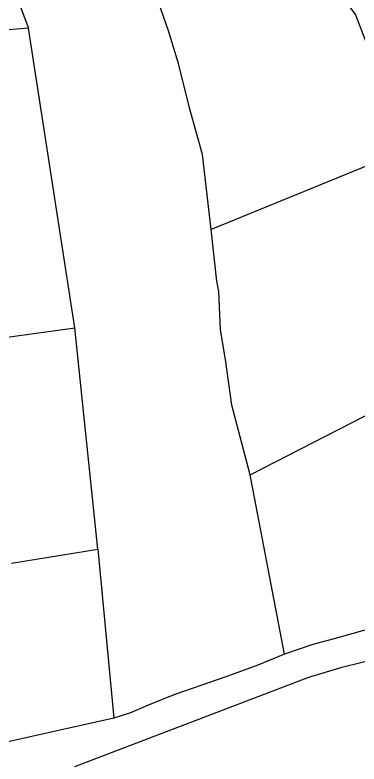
# Model space of a CAD drawing. Header units: millimetres. Extents: x 605783 to 626520, y 1302882 to 1324778.
# Drawn here: x 625852.2 to 626046.5, y 1324105.3 to 1324529 of the extents above; entities that cross this region are included whole.
import ezdxf

# ---------------------------------------------------------------- set-up
doc = ezdxf.new("R2010")
doc.units = ezdxf.units.MM
doc.layers.add('-2', color=1, linetype='Continuous')

msp = doc.modelspace()

# ---------------------------------------------------------------- linework, layer by layer
at = {"layer": '-2', "color": 1, "linetype": 'Continuous'}
for p, q in [((625859.85279, 1324521.57294), (625783.68779, 1324514.89494)), ((625885.97079, 1324352.04194), (625859.85279, 1324521.57294)), ((626063.58679, 1324448.91894), (625962.88879, 1324407.52694)), ((625831.89579, 1324344.53794), (625885.97079, 1324352.04194)), ((625899.00179, 1324226.84294), (625885.97079, 1324352.04194)), ((625984.97479, 1324268.86994), (626090.84079, 1324323.35294)), ((626004.46479, 1324167.40894), (625984.97479, 1324268.86994)), ((625850.25379, 1324218.94694), (625899.00179, 1324226.84294)), ((625899.00179, 1324226.84294), (625907.96879, 1324131.24794)), ((625885.91079, 1324103.91694), (625999.88279, 1324147.43694)), ((625907.96879, 1324131.24794), (625840.99079, 1324116.19494))]:
    msp.add_line(p, q, dxfattribs=at)
for points in [[(625962.88879, 1324407.52694), (625958.14279, 1324450.11794), (625950.92679, 1324475.73394), (625944.47779, 1324501.58494), (625938.85479, 1324520.04094), (625930.57679, 1324543.90394), (625923.69879, 1324572.81794), (625920.44079, 1324594.26394), (625918.53579, 1324609.06294), (625919.03679, 1324638.29394)], [(625939.65979, 1324629.87794), (625947.95579, 1324626.35794), (625962.38479, 1324614.28694), (625975.31679, 1324603.27194), (625997.91679, 1324582.85294), (626009.29179, 1324570.60694), (626020.42579, 1324558.87594), (626029.57379, 1324548.97594), (626037.43879, 1324538.59994), (626044.56179, 1324529.00694), (626050.75079, 1324512.82594)], [(625821.42979, 1324618.18294), (625834.60479, 1324587.07194), (625841.36779, 1324573.41994), (625844.62779, 1324561.89194), (625859.85279, 1324521.57294)], [(625984.97479, 1324268.86994), (625974.55679, 1324308.30194), (625971.15679, 1324334.07394), (625968.28779, 1324350.93194), (625967.32279, 1324372.57294), (625966.20379, 1324378.45094), (625962.88879, 1324407.52694)], [(626115.19179, 1324203.45594), (626102.60179, 1324198.18694), (626084.41179, 1324192.55294), (626066.45479, 1324186.15094), (626053.12979, 1324181.91794), (626031.62379, 1324175.86194), (626020.36279, 1324172.84694), (626004.46479, 1324167.40894)], [(625999.88279, 1324147.43694), (626018.10579, 1324154.34094), (626037.57279, 1324160.19594), (626055.99179, 1324164.80594), (626066.78379, 1324169.35894), (626078.01179, 1324171.10294)], [(626004.46479, 1324167.40894), (625989.30879, 1324161.18794), (625973.91279, 1324155.48294), (625957.75379, 1324149.79694), (625941.85579, 1324144.35894), (625926.95979, 1324138.38594), (625917.45079, 1324134.30894), (625907.96879, 1324131.24794)]]:
    msp.add_lwpolyline(points, dxfattribs=at)

doc.saveas('drawing.dxf')
